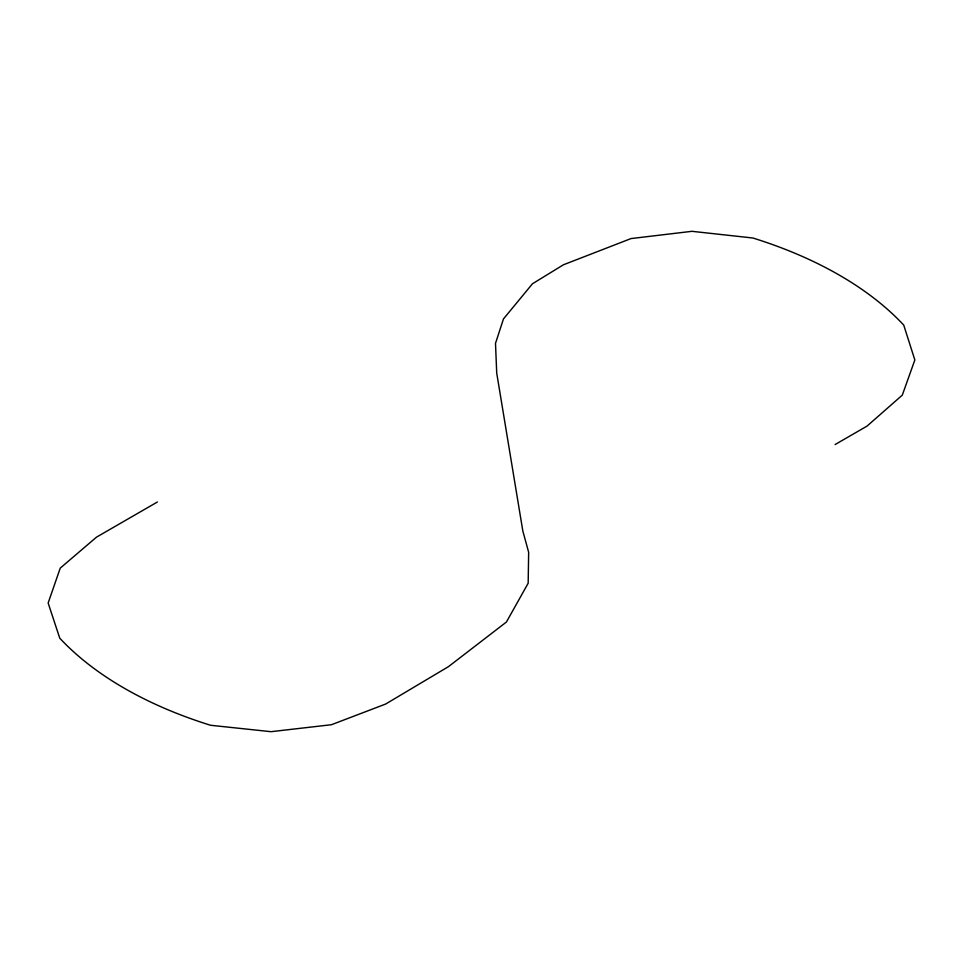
<?xml version="1.0" encoding="UTF-8"?>
<svg xmlns="http://www.w3.org/2000/svg" width="963" height="963" viewBox="0 0 963 963"><rect width="100%" height="100%" fill="white"/><g stroke="black" fill="none" stroke-linecap="round" stroke-linejoin="round"><path stroke-width="1.44" d="M157.39 502L96.481 537.161L60.236 568.134L48.15 603.019L59.754 638.18A371.044 214.219 0 0 0 210.596 725.271L271.024 731.687L331.453 724.718L385.585 704.073L448.421 666.673L506.418 622.026L528.169 583.229L528.651 552.256L522.837 531.046L496.715 373.078L495.5 343.346L503.468 318.934L532.467 283.772L563.403 264.789L631.078 238.559L691.976 231.313L752.885 238.005A371.044 214.219 0 0 1 903.727 325.097L914.85 359.981L902.295 395.143L867.001 426.128L835.102 444.545"/></g></svg>
